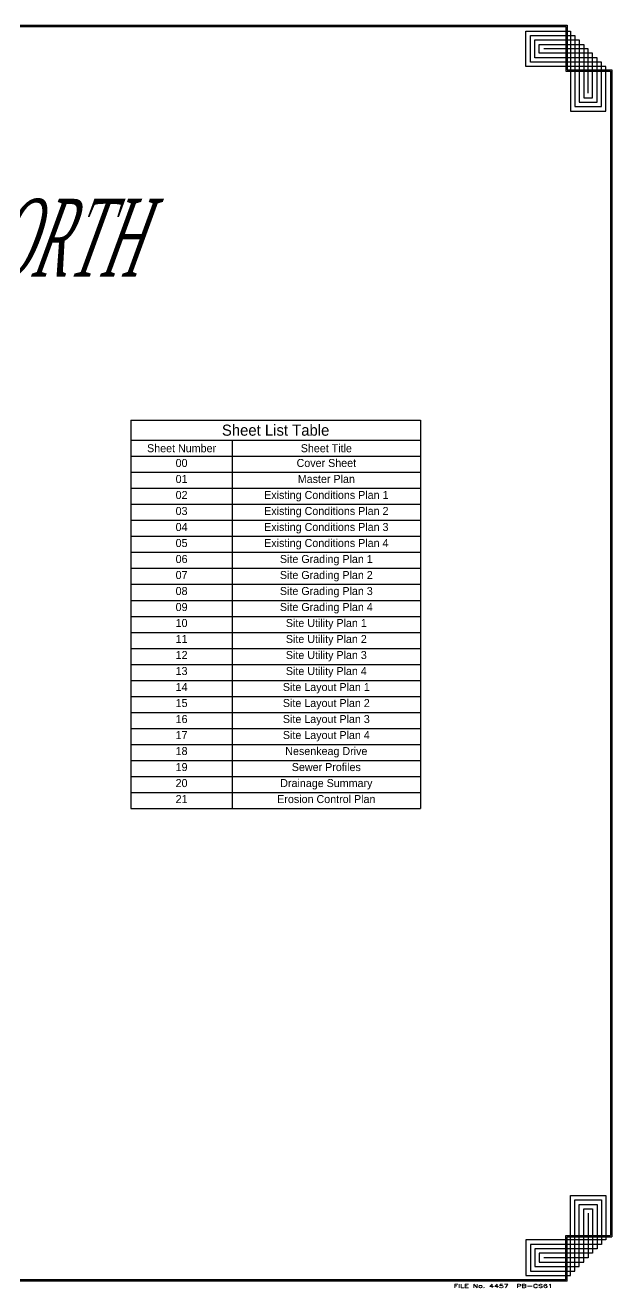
# Paper-space layout 'Cover Sheet' of a CAD drawing. Header units: inches. Extents: x 1.1 to 40.6, y 0.6 to 29.
# Drawn here: x 27.38 to 40.57, y 0.63 to 29.02 of the extents above; entities that cross this region are included whole.
import ezdxf
from ezdxf.enums import TextEntityAlignment as Align

# ---------------------------------------------------------------- set-up
doc = ezdxf.new("R2010")
doc.units = ezdxf.units.IN
doc.header["$MEASUREMENT"] = 0
for name, color, linetype in [('P1TIL', 4, 'Continuous'), ('P1TIT', 4, 'Continuous'), ('P4BOL', 7, 'Continuous'), ('P7BOL', 3, 'Continuous'), ('P7TIT', 3, 'Continuous'), ('Title Block', 7, 'Continuous')]:
    doc.layers.add(name, color=color, linetype=linetype)
doc.styles.add('200BT', font='swiss.ttf', dxfattribs={"width": 2, "height": 17})
doc.styles.add('80', font='simplex.shx', dxfattribs={"width": 1.66, "height": 7.7})
doc.styles.add('MB10', font='dutch.ttf', dxfattribs={"oblique": 20})
doc.styles.add('MB8', font='dutch.ttf', dxfattribs={"oblique": 20, "height": 0.678126})

# ---------------------------------------------------------------- blocks, each defined once
blk = doc.blocks.new('Title')
at = {"layer": 'P1TIT', "color": 6, "style": 'MB8', "oblique": 20, "width": 0.449852}
blk.add_text('NASHUA HIGH SCHOOL - NORTH', height=1.75, dxfattribs=at).set_placement((11.533, 23.597), (30.331, 23.597), align=Align.FIT)
at = {"layer": 'P1TIT', "style": '200BT', "width": 2.095104}
blk.add_text('NASHUA, NEW HAMPSHIRE', height=0.3456, dxfattribs=at).set_placement((14.519, 21.945), (27.515, 21.945), align=Align.FIT)
at = {"layer": 'P7TIT', "style": 'MB10', "oblique": 20, "width": 2.371391}
blk.add_text('    NESENKEAG DRIVE    ', height=0.25, dxfattribs=at).set_placement((15.617, 22.689), (25.86, 22.689), align=Align.FIT)
blk = doc.blocks.new('*T17')
at = {"color": 0, "lineweight": -2}
for p, q in [((0, 0), (2.28, 0)), ((0, 0), (0, -0.453)), ((2.28, 0), (6.51, 0)), ((6.51, 0), (6.51, -0.453)), ((0, -0.453), (2.28, -0.453)), ((0, -0.453), (0, -0.813)), ((2.28, -0.453), (6.51, -0.453)), ((2.28, -0.453), (2.28, -0.813)), ((6.51, -0.453), (6.51, -0.813)), ((0, -0.813), (2.28, -0.813)), ((0, -0.813), (0, -1.173)), ((2.28, -0.813), (6.51, -0.813)), ((2.28, -0.813), (2.28, -1.173)), ((6.51, -0.813), (6.51, -1.173)), ((0, -1.173), (2.28, -1.173)), ((0, -1.173), (0, -1.533)), ((2.28, -1.173), (6.51, -1.173)), ((2.28, -1.173), (2.28, -1.533)), ((6.51, -1.173), (6.51, -1.533)), ((0, -1.533), (2.28, -1.533)), ((0, -1.533), (0, -1.893)), ((2.28, -1.533), (6.51, -1.533)), ((2.28, -1.533), (2.28, -1.893)), ((6.51, -1.533), (6.51, -1.893)), ((0, -1.893), (2.28, -1.893)), ((0, -1.893), (0, -2.253)), ((2.28, -1.893), (6.51, -1.893)), ((2.28, -1.893), (2.28, -2.253)), ((6.51, -1.893), (6.51, -2.253)), ((0, -2.253), (2.28, -2.253)), ((0, -2.253), (0, -2.613)), ((2.28, -2.253), (6.51, -2.253)), ((2.28, -2.253), (2.28, -2.613)), ((6.51, -2.253), (6.51, -2.613)), ((0, -2.613), (2.28, -2.613)), ((0, -2.613), (0, -2.973)), ((2.28, -2.613), (6.51, -2.613)), ((2.28, -2.613), (2.28, -2.973)), ((6.51, -2.613), (6.51, -2.973)), ((0, -2.973), (2.28, -2.973)), ((0, -2.973), (0, -3.333)), ((2.28, -2.973), (6.51, -2.973)), ((2.28, -2.973), (2.28, -3.333)), ((6.51, -2.973), (6.51, -3.333)), ((0, -3.333), (2.28, -3.333)), ((0, -3.333), (0, -3.693)), ((2.28, -3.333), (6.51, -3.333)), ((2.28, -3.333), (2.28, -3.693)), ((6.51, -3.333), (6.51, -3.693)), ((0, -3.693), (2.28, -3.693)), ((0, -3.693), (0, -4.053)), ((2.28, -3.693), (6.51, -3.693)), ((2.28, -3.693), (2.28, -4.053)), ((6.51, -3.693), (6.51, -4.053)), ((0, -4.053), (2.28, -4.053)), ((0, -4.053), (0, -4.413)), ((2.28, -4.053), (6.51, -4.053)), ((2.28, -4.053), (2.28, -4.413)), ((6.51, -4.053), (6.51, -4.413)), ((0, -4.413), (2.28, -4.413)), ((0, -4.413), (0, -4.773)), ((2.28, -4.413), (6.51, -4.413)), ((2.28, -4.413), (2.28, -4.773)), ((6.51, -4.413), (6.51, -4.773)), ((0, -4.773), (2.28, -4.773)), ((0, -4.773), (0, -5.133)), ((2.28, -4.773), (6.51, -4.773)), ((2.28, -4.773), (2.28, -5.133)), ((6.51, -4.773), (6.51, -5.133)), ((0, -5.133), (2.28, -5.133)), ((0, -5.133), (0, -5.493)), ((2.28, -5.133), (6.51, -5.133)), ((2.28, -5.133), (2.28, -5.493)), ((6.51, -5.133), (6.51, -5.493)), ((0, -5.493), (2.28, -5.493)), ((0, -5.493), (0, -5.853)), ((2.28, -5.493), (6.51, -5.493)), ((2.28, -5.493), (2.28, -5.853)), ((6.51, -5.493), (6.51, -5.853)), ((0, -5.853), (2.28, -5.853)), ((0, -5.853), (0, -6.213)), ((2.28, -5.853), (6.51, -5.853)), ((2.28, -5.853), (2.28, -6.213)), ((6.51, -5.853), (6.51, -6.213)), ((0, -6.213), (2.28, -6.213)), ((0, -6.213), (0, -6.573)), ((2.28, -6.213), (6.51, -6.213)), ((2.28, -6.213), (2.28, -6.573)), ((6.51, -6.213), (6.51, -6.573)), ((0, -6.573), (2.28, -6.573)), ((0, -6.573), (0, -6.933)), ((2.28, -6.573), (6.51, -6.573)), ((2.28, -6.573), (2.28, -6.933)), ((6.51, -6.573), (6.51, -6.933)), ((0, -6.933), (2.28, -6.933)), ((0, -6.933), (0, -7.293)), ((2.28, -6.933), (6.51, -6.933)), ((2.28, -6.933), (2.28, -7.293)), ((6.51, -6.933), (6.51, -7.293)), ((0, -7.293), (2.28, -7.293)), ((0, -7.293), (0, -7.653)), ((2.28, -7.293), (6.51, -7.293)), ((2.28, -7.293), (2.28, -7.653)), ((6.51, -7.293), (6.51, -7.653)), ((0, -7.653), (2.28, -7.653)), ((0, -7.653), (0, -8.013)), ((2.28, -7.653), (6.51, -7.653)), ((2.28, -7.653), (2.28, -8.013)), ((6.51, -7.653), (6.51, -8.013)), ((0, -8.013), (2.28, -8.013)), ((0, -8.013), (0, -8.373)), ((2.28, -8.013), (6.51, -8.013)), ((2.28, -8.013), (2.28, -8.373)), ((6.51, -8.013), (6.51, -8.373)), ((0, -8.373), (2.28, -8.373)), ((0, -8.373), (0, -8.733)), ((2.28, -8.373), (6.51, -8.373)), ((2.28, -8.373), (2.28, -8.733)), ((6.51, -8.373), (6.51, -8.733)), ((0, -8.733), (2.28, -8.733)), ((2.28, -8.733), (6.51, -8.733))]:
    blk.add_line(p, q, dxfattribs=at)
at = {"color": 0}
for s, insert, char_height, width, attachment_point in [('Sheet List Table', (3.255, -0.227), 0.25, 6.39, 5), ('Sheet Number', (1.14, -0.633), 0.18, 2.16, 5), ('Sheet Title', (4.395, -0.633), 0.18, 4.11, 5), ('00', (1.14, -0.873), 0.18, 2.16, 2), ('Cover Sheet', (4.395, -0.873), 0.18, 4.11, 2), ('01', (1.14, -1.233), 0.18, 2.16, 2), ('Master Plan', (4.395, -1.233), 0.18, 4.11, 2), ('02', (1.14, -1.593), 0.18, 2.16, 2), ('Existing Conditions Plan 1', (4.395, -1.593), 0.18, 4.11, 2), ('03', (1.14, -1.953), 0.18, 2.16, 2), ('Existing Conditions Plan 2', (4.395, -1.953), 0.18, 4.11, 2), ('04', (1.14, -2.313), 0.18, 2.16, 2), ('Existing Conditions Plan 3', (4.395, -2.313), 0.18, 4.11, 2), ('05', (1.14, -2.673), 0.18, 2.16, 2), ('Existing Conditions Plan 4', (4.395, -2.673), 0.18, 4.11, 2), ('06', (1.14, -3.033), 0.18, 2.16, 2), ('Site Grading Plan 1', (4.395, -3.033), 0.18, 4.11, 2), ('07', (1.14, -3.393), 0.18, 2.16, 2), ('Site Grading Plan 2', (4.395, -3.393), 0.18, 4.11, 2), ('08', (1.14, -3.753), 0.18, 2.16, 2), ('Site Grading Plan 3', (4.395, -3.753), 0.18, 4.11, 2), ('09', (1.14, -4.113), 0.18, 2.16, 2), ('Site Grading Plan 4', (4.395, -4.113), 0.18, 4.11, 2), ('10', (1.14, -4.473), 0.18, 2.16, 2), ('Site Utility Plan 1', (4.395, -4.473), 0.18, 4.11, 2), ('Site Utility Plan 2', (4.395, -4.833), 0.18, 4.11, 2), ('11', (1.14, -4.833), 0.18, 2.16, 2), ('12', (1.14, -5.193), 0.18, 2.16, 2), ('Site Utility Plan 3', (4.395, -5.193), 0.18, 4.11, 2), ('13', (1.14, -5.553), 0.18, 2.16, 2), ('Site Utility Plan 4', (4.395, -5.553), 0.18, 4.11, 2), ('14', (1.14, -5.913), 0.18, 2.16, 2), ('Site Layout Plan 1', (4.395, -5.913), 0.18, 4.11, 2), ('15', (1.14, -6.273), 0.18, 2.16, 2), ('Site Layout Plan 2', (4.395, -6.273), 0.18, 4.11, 2), ('16', (1.14, -6.633), 0.18, 2.16, 2), ('Site Layout Plan 3', (4.395, -6.633), 0.18, 4.11, 2), ('17', (1.14, -6.993), 0.18, 2.16, 2), ('Site Layout Plan 4', (4.395, -6.993), 0.18, 4.11, 2), ('18', (1.14, -7.353), 0.18, 2.16, 2), ('Nesenkeag Drive', (4.395, -7.353), 0.18, 4.11, 2), ('19', (1.14, -7.713), 0.18, 2.16, 2), ('Sewer Profiles', (4.395, -7.713), 0.18, 4.11, 2), ('20', (1.14, -8.073), 0.18, 2.16, 2), ('Drainage Summary', (4.395, -8.073), 0.18, 4.11, 2), ('21', (1.14, -8.433), 0.18, 2.16, 2), ('Erosion Control Plan', (4.395, -8.433), 0.18, 4.11, 2)]:
    blk.add_mtext(s, dxfattribs=dict(at, insert=insert, char_height=char_height, width=width, attachment_point=attachment_point))

psp = doc.layouts.new('Cover Sheet')

# ---------------------------------------------------------------- linework, layer by layer
at = {"layer": 'P4BOL'}
for p, q in [((2.071, 29.023), (39.573, 29.023)), ((2.101, 28.993), (39.543, 28.993)), ((39.543, 28.993), (39.543, 27.993)), ((39.573, 29.023), (39.573, 28.023)), ((39.543, 27.993), (40.543, 27.993)), ((39.573, 28.023), (40.573, 28.023)), ((40.543, 27.993), (40.543, 1.801)), ((40.573, 28.023), (40.573, 1.771)), ((39.543, 1.801), (40.543, 1.801)), ((39.543, 0.801), (39.543, 1.801)), ((39.573, 1.771), (40.573, 1.771)), ((39.573, 0.771), (39.573, 1.771)), ((39.573, 0.771), (2.071, 0.771)), ((39.543, 0.801), (2.101, 0.801))]:
    psp.add_line(p, q, dxfattribs=at)
at = {"layer": 'P7BOL'}
for p, q in [((38.643, 28.093), (38.643, 28.893)), ((38.643, 28.893), (39.643, 28.893)), ((38.743, 28.193), (38.743, 28.793)), ((38.743, 28.793), (39.743, 28.793)), ((38.843, 28.293), (38.843, 28.693)), ((38.843, 28.693), (39.843, 28.693)), ((39.643, 28.893), (39.643, 27.093)), ((39.743, 28.793), (39.743, 27.193)), ((39.843, 28.693), (39.843, 27.293)), ((38.943, 28.393), (38.943, 28.593)), ((38.943, 28.593), (39.943, 28.593)), ((40.043, 28.493), (39.043, 28.493)), ((39.943, 28.593), (39.943, 27.393)), ((40.043, 27.493), (40.043, 28.493)), ((40.343, 28.193), (38.743, 28.193)), ((40.243, 28.293), (38.843, 28.293)), ((40.143, 28.393), (38.943, 28.393)), ((40.143, 27.393), (40.143, 28.393)), ((40.243, 27.293), (40.243, 28.293)), ((40.343, 27.193), (40.343, 28.193)), ((40.443, 28.093), (38.643, 28.093)), ((40.443, 27.093), (40.443, 28.093)), ((39.843, 27.293), (40.143, 27.293)), ((39.943, 27.393), (40.143, 27.393)), ((40.143, 27.293), (40.243, 27.293)), ((39.643, 27.093), (40.443, 27.093)), ((39.743, 27.193), (40.343, 27.193)), ((39.643, 2.701), (40.443, 2.701)), ((39.643, 0.901), (39.643, 2.701)), ((39.743, 2.601), (40.343, 2.601)), ((39.743, 1.001), (39.743, 2.601)), ((40.343, 2.601), (40.343, 1.601)), ((40.443, 2.701), (40.443, 1.701)), ((39.843, 2.501), (40.143, 2.501)), ((39.843, 1.101), (39.843, 2.501)), ((39.943, 2.401), (40.143, 2.401)), ((39.943, 1.201), (39.943, 2.401)), ((40.043, 2.301), (40.043, 1.301)), ((40.143, 2.501), (40.243, 2.501)), ((40.143, 2.401), (40.143, 1.401)), ((40.243, 2.501), (40.243, 1.501)), ((38.643, 1.701), (38.643, 0.901)), ((40.443, 1.701), (38.643, 1.701)), ((38.743, 1.601), (38.743, 1.001)), ((40.343, 1.601), (38.743, 1.601)), ((38.843, 1.501), (38.843, 1.101)), ((40.243, 1.501), (38.843, 1.501)), ((38.943, 1.401), (38.943, 1.201)), ((40.143, 1.401), (38.943, 1.401)), ((38.943, 1.201), (39.943, 1.201)), ((40.043, 1.301), (39.043, 1.301)), ((38.643, 0.901), (39.643, 0.901)), ((38.743, 1.001), (39.743, 1.001)), ((38.843, 1.101), (39.843, 1.101))]:
    psp.add_line(p, q, dxfattribs=at)

# ---------------------------------------------------------------- block references
psp.add_blockref('*T17', (29.76, 20.141))
at = {"layer": 'Title Block'}
psp.add_blockref('Title', (-0.428, -0.228), dxfattribs=at)

# ---------------------------------------------------------------- texts
at = {"layer": 'P1TIL', "style": '80', "width": 1.66}
psp.add_text('FILE No. 4457  PB-CS61', height=0.077, dxfattribs=at).set_placement((38.134, 0.665), align=Align.MIDDLE)

doc.saveas('drawing.dxf')
